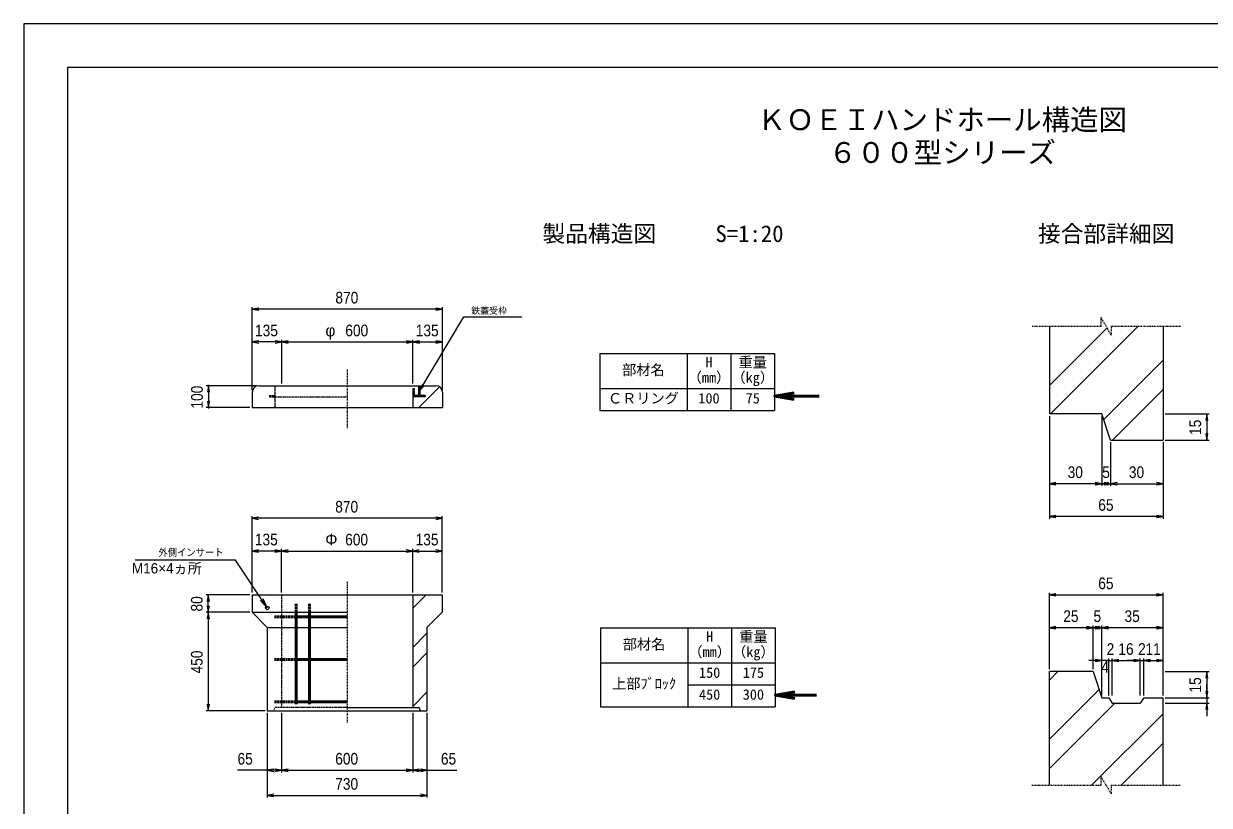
# Model space of a CAD drawing. Units: millimetres, scale not verified. Extents: x -210 to 210, y -148 to 148.
# Drawn here: x -210 to 61.1, y -30.2 to 148.5 of the extents above; entities that cross this region are included whole.
import ezdxf
from ezdxf.enums import TextEntityAlignment as Align

# ---------------------------------------------------------------- set-up
doc = ezdxf.new("R2010")
doc.units = ezdxf.units.MM
doc.linetypes.add('USER1', pattern=[12.95, 6.35, -3.175, 0.25, -3.175])
doc.linetypes.add('USER2', pattern=[4.7625, 3.175, -1.5875])
doc.layers.add('0-0', color=7, linetype='Continuous')
for name, color, linetype, lineweight in [('0-1_0', 9, 'Continuous', 25), ('0-2_dims', 2, 'Continuous', 13), ('0-3_pen1実線', 4, 'Continuous', 13), ('0-4_pen2実線', 3, 'Continuous', 13), ('0-5_pen3実線', 7, 'Continuous', 25), ('0-6_pen4実線', 6, 'Continuous', 25), ('0-7_pen1一点', 4, 'USER1', 13), ('0-8_pen2破線', 3, 'USER2', 25), ('0-A_鉄筋 1', 7, 'Continuous', 50), ('0-B_鉄筋 2', 7, 'USER2', 50)]:
    doc.layers.add(name, color=color, linetype=linetype, lineweight=lineweight)
doc.styles.add('ＭＳ ゴシック', font='')
doc.styles.add('ＭＳ Ｐゴシック', font='')
doc.styles.get('ＭＳ ゴシック').set_extended_font_data('MS Gothic')
doc.styles.get('ＭＳ Ｐゴシック').set_extended_font_data('MS PGothic')

# ---------------------------------------------------------------- blocks, each defined once
blk = doc.blocks.new('部分図 1')
at = {"layer": '0-1_0'}
blk.add_lwpolyline([(0, 0), (8400, 0), (8400, 5940), (0, 5940)], close=True, dxfattribs=at)
at = {"layer": '0-2_dims'}
for p, q in [((1044.75, 4264.91), (1044.75, 4644.86)), ((1914.75, 4634.86), (1044.75, 4634.86)), ((1914.75, 4264.91), (1914.75, 4644.86)), ((1044.75, 4264.91), (1044.75, 4494.86)), ((1179.75, 4484.86), (1044.75, 4484.86)), ((1179.75, 4294.91), (1179.75, 4494.86)), ((1179.75, 4294.91), (1179.75, 4494.86)), ((1179.75, 4484.86), (1779.75, 4484.86)), ((1779.75, 4294.91), (1779.75, 4494.86)), ((1779.75, 4294.91), (1779.75, 4494.86)), ((1779.75, 4484.86), (1914.75, 4484.86)), ((1914.75, 4264.91), (1914.75, 4494.86)), ((1064.75, 4284.91), (834.81, 4284.91)), ((844.81, 4284.91), (844.81, 4289.46)), ((844.81, 4284.91), (844.81, 4184.91)), ((1034.75, 4184.91), (834.81, 4184.91)), ((844.81, 4184.91), (844.81, 4180.36)), ((4690, 4146.23), (4690, 3826.95)), ((4690, 4146.23), (4690, 3676.95)), ((4930, 4146.23), (4930, 3826.95)), ((4930, 4146.23), (4930, 3826.95)), ((5220, 4156.23), (5420.05, 4156.23)), ((5410.05, 4156.23), (5410.05, 4036.23)), ((4970, 4026.23), (4970, 3826.95)), ((4970, 4026.23), (4970, 3826.95)), ((5210, 4026.23), (5210, 3826.95)), ((5210, 4026.23), (5210, 3676.95)), ((5220, 4036.23), (5420.05, 4036.23)), ((4930, 3836.95), (4690, 3836.95)), ((4970, 3836.95), (4930, 3836.95)), ((4970, 3836.95), (5210, 3836.95)), ((1044, 3339), (1044, 3688.95)), ((1914, 3339), (1914, 3688.95)), ((5210, 3686.95), (4690, 3686.95)), ((1914, 3678.95), (1044, 3678.95)), ((1044, 3339), (1044, 3538.95)), ((1179, 3528.95), (1044, 3528.95)), ((1179, 3339), (1179, 3538.95)), ((1179, 3339), (1179, 3538.95)), ((1179, 3528.95), (1779, 3528.95)), ((1779, 3339), (1779, 3538.95)), ((1779, 3339), (1779, 3538.95)), ((1779, 3528.95), (1914, 3528.95)), ((1914, 3339), (1914, 3538.95)), ((1034, 3329), (834.06, 3329)), ((844.06, 3249), (844.06, 3329)), ((4690, 2988.4), (4690, 3338.69)), ((4690, 3328.69), (5210, 3328.69)), ((5210, 2868.4), (5210, 3338.69)), ((1034, 3249), (834.06, 3249)), ((1034, 3249), (834.06, 3249)), ((844.06, 3249), (844.06, 2799)), ((4690, 2988.4), (4690, 3188.69)), ((4890, 3178.69), (4690, 3178.69)), ((4890, 2988.4), (4890, 3188.69)), ((4890, 2988.4), (4890, 3188.69)), ((4890, 3178.69), (4930, 3178.69)), ((4930, 2868.4), (4930, 3188.69)), ((4930, 2868.4), (4930, 3188.69)), ((5210, 3178.69), (4930, 3178.69)), ((5210, 2868.4), (5210, 3188.69)), ((4930, 2868.4), (4930, 3038.55)), ((4962, 2868.4), (4962, 3038.55)), ((4962, 2868.4), (4962, 3038.55)), ((4978, 2868.4), (4978, 3038.55)), ((4978, 2868.4), (4978, 3038.55)), ((5106, 2868.4), (5106, 3038.55)), ((5106, 2868.4), (5106, 3038.55)), ((5122, 2868.4), (5122, 3038.55)), ((5122, 2868.4), (5122, 3038.55)), ((5210, 2868.4), (5210, 3038.55)), ((4930, 3028.55), (4870, 3028.55)), ((4962, 3028.55), (4902, 3028.55)), ((4962, 3028.55), (4930, 3028.55)), ((4962, 3028.55), (4978, 3028.55)), ((4962, 3028.55), (5022, 3028.55)), ((4978, 3028.55), (5038, 3028.55)), ((4978, 3028.55), (5106, 3028.55)), ((5106, 3028.55), (5046, 3028.55)), ((5106, 3028.55), (5122, 3028.55)), ((5122, 3028.55), (5182, 3028.55)), ((5122, 3028.55), (5210, 3028.55)), ((5220, 2978.4), (5420.05, 2978.4)), ((5410.05, 2978.4), (5410.05, 2858.4)), ((5410.05, 2858.4), (5410.05, 2918.4)), ((5220, 2858.4), (5420.05, 2858.4)), ((5220, 2858.4), (5420.05, 2858.4)), ((5220, 2834.4), (5420.05, 2834.4)), ((5410.05, 2858.4), (5410.05, 2834.4)), ((5410.05, 2834.4), (5410.05, 2774.4)), ((1104, 2799), (834.06, 2799)), ((1114, 2789), (1114, 2516.86)), ((1114, 2789), (1114, 2402)), ((1179, 2789), (1179, 2516.86)), ((1179, 2789), (1179, 2516.86)), ((1779, 2789), (1779, 2516.86)), ((1779, 2789), (1779, 2516.86)), ((1844, 2789), (1844, 2516.86)), ((1844, 2789), (1844, 2402)), ((1179, 2526.86), (1779, 2526.86)), ((1114, 2412), (1844, 2412))]:
    blk.add_line(p, q, dxfattribs=at)
at = {"layer": '0-2_dims', "lineweight": 18}
for p, q in [((2042.95, 4599.89), (2277.26, 4599.89)), ((924.07, 3487.38), (509.76, 3487.38))]:
    blk.add_line(p, q, dxfattribs=at)
at = {"layer": '0-2_dims', "lineweight": 50}
for p, q in [((3433.75, 4236.91), (3638, 4236.91)), ((3436.79, 2870.59), (3625.04, 2870.59))]:
    blk.add_line(p, q, dxfattribs=at)
at = {"layer": '0-2_dims'}
for points in [[(1074.75, 4639.86), (1044.75, 4634.86), (1074.75, 4629.86)], [(1884.75, 4629.86), (1914.75, 4634.86), (1884.75, 4639.86)], [(1811.75, 4262.91), (2012.95, 4599.89), (2042.95, 4599.89)], [(1074.75, 4489.86), (1044.75, 4484.86), (1074.75, 4479.86)], [(1149.75, 4479.86), (1179.75, 4484.86), (1149.75, 4489.86)], [(1209.75, 4489.86), (1179.75, 4484.86), (1209.75, 4479.86)], [(1749.75, 4479.86), (1779.75, 4484.86), (1749.75, 4489.86)], [(1809.75, 4489.86), (1779.75, 4484.86), (1809.75, 4479.86)], [(1884.75, 4479.86), (1914.75, 4484.86), (1884.75, 4489.86)], [(849.81, 4254.91), (844.81, 4284.91), (839.81, 4254.91)], [(1822.84, 4291.23), (1811.75, 4262.91), (1831.43, 4286.1)], [(839.81, 4214.91), (844.81, 4184.91), (849.81, 4214.91)], [(5415.05, 4126.23), (5410.05, 4156.23), (5405.05, 4126.23)], [(5405.05, 4066.23), (5410.05, 4036.23), (5415.05, 4066.23)], [(4720, 3841.95), (4690, 3836.95), (4720, 3831.95)], [(4900, 3831.95), (4930, 3836.95), (4900, 3841.95)], [(4960, 3841.95), (4930, 3836.95), (4960, 3831.95)], [(4940, 3831.95), (4970, 3836.95), (4940, 3841.95)], [(5000, 3841.95), (4970, 3836.95), (5000, 3831.95)], [(5180, 3831.95), (5210, 3836.95), (5180, 3841.95)], [(4720, 3691.95), (4690, 3686.95), (4720, 3681.95)], [(5180, 3681.95), (5210, 3686.95), (5180, 3691.95)], [(1074, 3683.95), (1044, 3678.95), (1074, 3673.95)], [(1884, 3673.95), (1914, 3678.95), (1884, 3683.95)], [(1074, 3533.95), (1044, 3528.95), (1074, 3523.95)], [(1149, 3523.95), (1179, 3528.95), (1149, 3533.95)], [(1209, 3533.95), (1179, 3528.95), (1209, 3523.95)], [(1749, 3523.95), (1779, 3528.95), (1749, 3533.95)], [(1809, 3533.95), (1779, 3528.95), (1809, 3523.95)], [(1884, 3523.95), (1914, 3528.95), (1884, 3533.95)], [(1114, 3269), (969.07, 3487.38), (924.07, 3487.38)], [(849.06, 3299), (844.06, 3329), (839.06, 3299)], [(1082.87, 3302.35), (1114, 3269), (1095.37, 3310.64)], [(4720, 3333.69), (4690, 3328.69), (4720, 3323.69)], [(5180, 3323.69), (5210, 3328.69), (5180, 3333.69)], [(839.06, 3279), (844.06, 3249), (849.06, 3279)], [(849.06, 3219), (844.06, 3249), (839.06, 3219)], [(4720, 3183.69), (4690, 3178.69), (4720, 3173.69)], [(4860, 3173.69), (4890, 3178.69), (4860, 3183.69)], [(4920, 3183.69), (4890, 3178.69), (4920, 3173.69)], [(4900, 3173.69), (4930, 3178.69), (4900, 3183.69)], [(4960, 3183.69), (4930, 3178.69), (4960, 3173.69)], [(5180, 3173.69), (5210, 3178.69), (5180, 3183.69)], [(4900, 3023.55), (4930, 3028.55), (4900, 3033.55)], [(5008, 3033.55), (4978, 3028.55), (5008, 3023.55)], [(5008, 3033.55), (4978, 3028.55), (5008, 3023.55)], [(5076, 3023.55), (5106, 3028.55), (5076, 3033.55)], [(5076, 3023.55), (5106, 3028.55), (5076, 3033.55)], [(5152, 3033.55), (5122, 3028.55), (5152, 3023.55)], [(5152, 3033.55), (5122, 3028.55), (5152, 3023.55)], [(5180, 3023.55), (5210, 3028.55), (5180, 3033.55)], [(5415.05, 2948.4), (5410.05, 2978.4), (5405.05, 2948.4)], [(5405.05, 2888.4), (5410.05, 2858.4), (5415.05, 2888.4)], [(5405.05, 2888.4), (5410.05, 2858.4), (5415.05, 2888.4)], [(839.06, 2829), (844.06, 2799), (849.06, 2829)], [(5415.05, 2804.4), (5410.05, 2834.4), (5405.05, 2804.4)], [(1179, 2526.86), (1114, 2526.86), (977.6, 2526.86)], [(1144, 2531.86), (1114, 2526.86), (1144, 2521.86)], [(1149, 2521.86), (1179, 2526.86), (1149, 2531.86)], [(1209, 2531.86), (1179, 2526.86), (1209, 2521.86)], [(1749, 2521.86), (1779, 2526.86), (1749, 2531.86)], [(1809, 2531.86), (1779, 2526.86), (1809, 2521.86)], [(1779, 2526.86), (1844, 2526.86), (1980.4, 2526.86)], [(1814, 2521.86), (1844, 2526.86), (1814, 2531.86)], [(1144, 2417), (1114, 2412), (1144, 2407)], [(1814, 2407), (1844, 2412), (1814, 2417)]]:
    blk.add_lwpolyline(points, dxfattribs=at)
at = {"layer": '0-2_dims', "lineweight": 50}
for points in [[(3523.75, 4251.91), (3433.75, 4236.91), (3523.75, 4221.91)], [(3526.79, 2885.59), (3436.79, 2870.59), (3526.79, 2855.59)]]:
    blk.add_lwpolyline(points, dxfattribs=at)
at = {"layer": '0-2_dims'}
for points in [[(4965.64, 3029.44), (4958.61, 3030.16), (4958.29, 3029.11)], [(4965.64, 3029.44), (4958.61, 3030.16), (4958.29, 3029.11)], [(4965.64, 3029.44), (4958.29, 3029.11), (4965.75, 3028.55)], [(4965.64, 3029.44), (4958.29, 3029.11), (4965.75, 3028.55)], [(4965.75, 3028.55), (4958.29, 3029.11), (4958.29, 3027.99)], [(4965.75, 3028.55), (4958.29, 3029.11), (4958.29, 3027.99)], [(4965.75, 3028.55), (4958.29, 3027.99), (4965.64, 3027.65)], [(4965.75, 3028.55), (4958.29, 3027.99), (4965.64, 3027.65)], [(4965.64, 3027.65), (4958.29, 3027.99), (4958.61, 3026.94)], [(4965.64, 3027.65), (4958.29, 3027.99), (4958.61, 3026.94)], [(4965.28, 3030.37), (4959.18, 3031.02), (4958.61, 3030.16)], [(4965.28, 3030.37), (4959.18, 3031.02), (4958.61, 3030.16)], [(4965.28, 3030.37), (4958.61, 3030.16), (4965.64, 3029.44)], [(4965.28, 3030.37), (4958.61, 3030.16), (4965.64, 3029.44)], [(4965.64, 3027.65), (4958.61, 3026.94), (4965.28, 3026.72)], [(4965.64, 3027.65), (4958.61, 3026.94), (4965.28, 3026.72)], [(4965.28, 3026.72), (4958.61, 3026.94), (4959.18, 3026.07)], [(4965.28, 3026.72), (4958.61, 3026.94), (4959.18, 3026.07)], [(4964.62, 3031.23), (4959.88, 3031.64), (4959.18, 3031.02)], [(4964.62, 3031.23), (4959.88, 3031.64), (4959.18, 3031.02)], [(4964.62, 3031.23), (4959.18, 3031.02), (4965.28, 3030.37)], [(4964.62, 3031.23), (4959.18, 3031.02), (4965.28, 3030.37)], [(4965.28, 3026.72), (4959.18, 3026.07), (4964.62, 3025.86)], [(4965.28, 3026.72), (4959.18, 3026.07), (4964.62, 3025.86)], [(4964.62, 3025.86), (4959.18, 3026.07), (4959.88, 3025.45)], [(4964.62, 3025.86), (4959.18, 3026.07), (4959.88, 3025.45)], [(4963.71, 3031.89), (4960.66, 3032.05), (4959.88, 3031.64)], [(4963.71, 3031.89), (4960.66, 3032.05), (4959.88, 3031.64)], [(4963.71, 3031.89), (4959.88, 3031.64), (4964.62, 3031.23)], [(4963.71, 3031.89), (4959.88, 3031.64), (4964.62, 3031.23)], [(4964.62, 3025.86), (4959.88, 3025.45), (4963.71, 3025.21)], [(4964.62, 3025.86), (4959.88, 3025.45), (4963.71, 3025.21)], [(4963.71, 3025.21), (4959.88, 3025.45), (4960.66, 3025.05)], [(4963.71, 3025.21), (4959.88, 3025.45), (4960.66, 3025.05)], [(4962.66, 3032.24), (4961.6, 3032.28), (4960.66, 3032.05)], [(4962.66, 3032.24), (4961.6, 3032.28), (4960.66, 3032.05)], [(4962.66, 3032.24), (4960.66, 3032.05), (4963.71, 3031.89)], [(4962.66, 3032.24), (4960.66, 3032.05), (4963.71, 3031.89)], [(4963.71, 3025.21), (4960.66, 3025.05), (4962.66, 3024.86)], [(4963.71, 3025.21), (4960.66, 3025.05), (4962.66, 3024.86)], [(4962.66, 3024.86), (4960.66, 3025.05), (4961.6, 3024.82)], [(4962.66, 3024.86), (4960.66, 3025.05), (4961.6, 3024.82)]]:
    blk.add_solid(points, dxfattribs=at)
at = {"layer": '0-3_pen1実線'}
for p, q in [((4690, 4555.3), (4690.94, 4556.23)), ((4695.05, 4156.23), (5095.05, 4556.23)), ((4690, 4285.89), (4953.79, 4549.67)), ((4938.61, 4130.39), (5210, 4401.78)), ((1811.75, 4280.23), (1816.44, 4284.91)), ((1806.24, 4184.91), (1901.2, 4279.87)), ((4979.16, 4036.23), (5210, 4267.07)), ((1779, 3268.05), (1839.95, 3329)), ((1779, 3088.44), (1844, 3153.44)), ((1779, 2998.64), (1844, 3063.64)), ((4690, 2938.85), (4729.55, 2978.4)), ((1779, 2819.03), (1844, 2884.03)), ((4690, 2669.44), (4917.24, 2896.68)), ((4690, 2534.74), (4989.66, 2834.4)), ((4883.07, 2458.4), (5210, 2785.33)), ((5017.77, 2458.4), (5210, 2650.63))]:
    blk.add_line(p, q, dxfattribs=at)
at = {"layer": '0-4_pen2実線'}
for p, q in [((1805.75, 4284.91), (1805.75, 4240.91)), ((1811.75, 4284.91), (1811.75, 4240.91)), ((1779.75, 4272.41), (1779.75, 4234.91)), ((1779.75, 4272.41), (1785.75, 4272.41)), ((1835.75, 4234.91), (1779.75, 4234.91)), ((1779.75, 4234.91), (1779.75, 4184.91)), ((1805.75, 4240.91), (1785.75, 4240.91)), ((1835.75, 4240.91), (1811.75, 4240.91)), ((1835.75, 4240.91), (1835.75, 4234.91))]:
    blk.add_line(p, q, dxfattribs=at)
at = {"layer": '0-4_pen2実線', "linetype": 'USER2'}
blk.add_line((1785.75, 4272.41), (1785.75, 4240.91), dxfattribs=at)
at = {"layer": '0-4_pen2実線'}
blk.add_circle((1114, 3269), 8, dxfattribs=at)
at = {"layer": '0-5_pen3実線'}
for p, q in [((4690, 4556.23), (4690, 4156.23)), ((5210, 4556.23), (5210, 4036.23)), ((3033.75, 4431.91), (3033.75, 4171.91)), ((3233.75, 4431.91), (3233.75, 4171.91)), ((1074.75, 4284.91), (1884.75, 4284.91)), ((1044.75, 4254.91), (1044.75, 4184.91)), ((1914.75, 4254.91), (1914.75, 4184.91)), ((2633.75, 4271.91), (3433.75, 4271.91)), ((1044.75, 4184.91), (1914.75, 4184.91)), ((4930, 4156.23), (4690, 4156.23)), ((4970, 4036.23), (4930, 4156.23)), ((4970, 4036.23), (5210, 4036.23)), ((1044, 3329), (1914, 3329)), ((1044, 3329), (1044, 3249)), ((1779, 3329), (1779, 2814)), ((1914, 3329), (1914, 3249)), ((1114, 3179), (1044, 3249)), ((1044, 3249), (1479, 3249)), ((1844, 3179), (1914, 3249)), ((1114, 3179), (1114, 2799)), ((1114, 3179), (1479, 3179)), ((1844, 3179), (1844, 2799)), ((3036.79, 3177.59), (3036.79, 2817.59)), ((3236.79, 3177.59), (3236.79, 2817.59)), ((2636.79, 3017.59), (3436.79, 3017.59)), ((4690, 2458.4), (4690, 2978.4)), ((4890, 2978.4), (4690, 2978.4)), ((4890, 2978.4), (4930, 2858.4)), ((3036.79, 2917.59), (3436.79, 2917.59)), ((5122, 2858.4), (5106, 2834.4)), ((5122, 2858.4), (5210, 2858.4)), ((5210, 2458.4), (5210, 2858.4)), ((1114, 2799), (1844, 2799)), ((1479, 2814), (1809, 2814)), ((1814, 2799), (1809, 2814))]:
    blk.add_line(p, q, dxfattribs=at)
blk.add_lwpolyline([(4930, 2858.4), (4962, 2858.4), (4978, 2834.4), (5106, 2834.4)], dxfattribs=at)
for centre, start, end in [((1074.75, 4254.91), 90, 180), ((1884.75, 4254.91), 0, 90)]:
    blk.add_arc(centre, 30, start, end, dxfattribs=at)
at = {"layer": '0-6_pen4実線'}
for p, q in [((2633.75, 4431.91), (3433.75, 4431.91)), ((2633.75, 4431.91), (2633.75, 4171.91)), ((3433.75, 4431.91), (3433.75, 4171.91)), ((2633.75, 4171.91), (3433.75, 4171.91)), ((2636.79, 3177.59), (3436.79, 3177.59)), ((2636.79, 3177.59), (2636.79, 2817.59)), ((3436.79, 3177.59), (3436.79, 2817.59)), ((2636.79, 2817.59), (3436.79, 2817.59))]:
    blk.add_line(p, q, dxfattribs=at)
blk.add_lwpolyline([(200, 200), (8200, 200), (8200, 5740), (200, 5740)], close=True, dxfattribs=at)
at = {"layer": '0-7_pen1一点'}
for p, q in [((4926.91, 4556.23), (4610, 4556.23)), ((4926.91, 4556.23), (4926.91, 4596.23)), ((4973.09, 4516.23), (4926.91, 4596.23)), ((5290, 4556.23), (4973.09, 4556.23)), ((4973.09, 4556.23), (4973.09, 4516.23)), ((1479.75, 4358.98), (1479.75, 4091.36)), ((1479, 3387.72), (1479, 2745.79)), ((4950, 2458.4), (4926.91, 2498.4)), ((4926.91, 2458.4), (4926.91, 2498.4)), ((4610, 2458.4), (4926.91, 2458.4)), ((4950, 2458.4), (4973.09, 2418.4)), ((4973.09, 2458.4), (5290, 2458.4)), ((4973.09, 2458.4), (4973.09, 2418.4))]:
    blk.add_line(p, q, dxfattribs=at)
at = {"layer": '0-8_pen2破線'}
for p, q in [((1147.75, 4284.91), (1147.75, 4184.91)), ((1123.75, 4240.91), (1147.75, 4240.91)), ((1123.75, 4240.91), (1123.75, 4234.91)), ((1123.75, 4234.91), (1479.75, 4234.91)), ((1179, 3329), (1179, 2814)), ((1144, 2799), (1149, 2814)), ((1479, 2814), (1149, 2814))]:
    blk.add_line(p, q, dxfattribs=at)
at = {"layer": '0-A_鉄筋 1'}
for p, q in [((1246.5, 3249), (1246.5, 2829)), ((1246.5, 3229), (1479, 3229)), ((1306.5, 3249), (1306.5, 2829)), ((1246.5, 3034), (1479, 3034)), ((1246.5, 2839), (1479, 2839))]:
    blk.add_line(p, q, dxfattribs=at)
at = {"layer": '0-B_鉄筋 2'}
for p, q in [((1246.5, 3249), (1246.5, 3289)), ((1306.5, 3249), (1306.5, 3289)), ((1246.5, 3229), (1146.5, 3229)), ((1246.5, 3034), (1146.5, 3034)), ((1246.5, 2839), (1146.5, 2839))]:
    blk.add_line(p, q, dxfattribs=at)
at = {"layer": '0-2_dims', "color": 7, "style": 'ＭＳ Ｐゴシック', "width": 0.9}
for s, height, p in [('870', 53.32, (1425.21, 4644.86)), ('135', 53.32, (1057.71, 4494.86)), ('600', 53.32, (1470.66, 4494.86)), ('135', 53.32, (1792.71, 4494.86)), ('30', 53.32, (4773.64, 3846.95)), ('5', 53.32, (4931.82, 3846.95)), ('30', 53.32, (5053.64, 3846.95)), ('870', 53.32, (1424.45, 3688.95)), ('65', 53.32, (4913.64, 3696.95)), ('135', 53.32, (1056.95, 3538.95)), ('600', 53.32, (1469.91, 3538.95)), ('135', 53.32, (1791.95, 3538.95)), ('外側インサート', 33.79, (616.22, 3495.9)), ('65', 53.32, (4913.64, 3338.69)), ('25', 53.32, (4753.64, 3188.69)), ('5', 53.32, (4891.82, 3188.69)), ('35', 53.32, (5033.64, 3188.69)), ('2', 53.32, (4951.82, 3038.55)), ('16', 53.32, (5005.64, 3038.55)), ('2', 53.32, (5095.82, 3038.55)), ('11', 53.32, (5129.64, 3038.55)), ('4', 53.32, (4927.82, 2957.18)), ('65', 53.32, (977.6, 2536.86)), ('600', 53.32, (1424.45, 2536.86)), ('65', 53.32, (1907.67, 2536.86)), ('730', 53.32, (1424.45, 2422))]:
    blk.add_text(s, height=height, dxfattribs=at).set_placement(p, align=Align.BOTTOM_LEFT)
at = {"layer": '0-2_dims', "color": 7, "style": 'ＭＳ Ｐゴシック'}
for s, height, p in [('鉄蓋受枠', 29.4, (2045.81, 4604.25)), ('φ', 53.32, (1379.75, 4494.86)), ('Φ', 53.32, (1379, 3538.95)), ('M16×4ヵ所', 47.21, (494.88, 3412.55))]:
    blk.add_text(s, height=height, dxfattribs=at).set_placement(p, align=Align.BOTTOM_LEFT)
at = {"layer": '0-2_dims', "color": 7, "style": 'ＭＳ Ｐゴシック', "width": 0.9}
for s, p in [('100', (834.81, 4180.36)), ('15', (5400.05, 4059.87)), ('80', (834.06, 3252.64)), ('450', (834.06, 2969.45)), ('15', (5400.05, 2882.04))]:
    blk.add_text(s, height=53.32, rotation=90, dxfattribs=at).set_placement(p, align=Align.BOTTOM_LEFT)
at = {"layer": '0-5_pen3実線', "style": 'ＭＳ ゴシック'}
for s, height, p in [('\u3000製品構造図\u3000', 76.24, (2268.2, 4919.16)), ('S=1:20', 76.24, (3163.3, 4919.16)), ('\u3000接合部詳細図\u3000', 76.24, (4534.05, 4919.16)), ('H', 47.65, (3117.51, 4354.41)), ('重量', 47.64, (3268.77, 4354.42)), ('部材名', 47.65, (2736.27, 4319.41)), ('（mm）', 47.66, (3036.24, 4284.41)), ('（kg）', 47.66, (3236.24, 4284.41)), ('ＣＲリング', 47.64, (2671.29, 4189.42)), ('100', 47.65, (3085.01, 4189.41)), ('75', 47.63, (3301.27, 4189.43)), ('H', 47.65, (3120.55, 3100.09)), ('重量', 47.64, (3271.81, 3100.1)), ('部材名', 47.65, (2739.31, 3065.1)), ('（mm）', 47.66, (3039.28, 3030.09)), ('（kg）', 47.66, (3239.28, 3030.09)), ('150', 47.65, (3088.05, 2935.1)), ('175', 47.63, (3288.07, 2935.11)), ('上部ﾌﾞﾛｯｸ', 47.65, (2690.55, 2885.09)), ('450', 47.64, (3088.06, 2835.1)), ('300', 47.64, (3288.05, 2835.1))]:
    blk.add_text(s, height=height, dxfattribs=at).set_placement(p, align=Align.BOTTOM_LEFT)
at = {"layer": '0-6_pen4実線', "style": 'ＭＳ ゴシック'}
for s, p in [('\u3000ＫＯＥＩハンドホール構造図\u3000', (3225.03, 5425)), ('６００型シリーズ', (3680.04, 5275))]:
    blk.add_text(s, height=95.3, dxfattribs=at).set_placement(p, align=Align.BOTTOM_LEFT)

msp = doc.modelspace()

# ---------------------------------------------------------------- block references
at = {"layer": '0-0', "xscale": 0.05, "yscale": 0.05}
msp.add_blockref('部分図 1', (-210, -148.5), dxfattribs=at)

doc.saveas('drawing.dxf')
